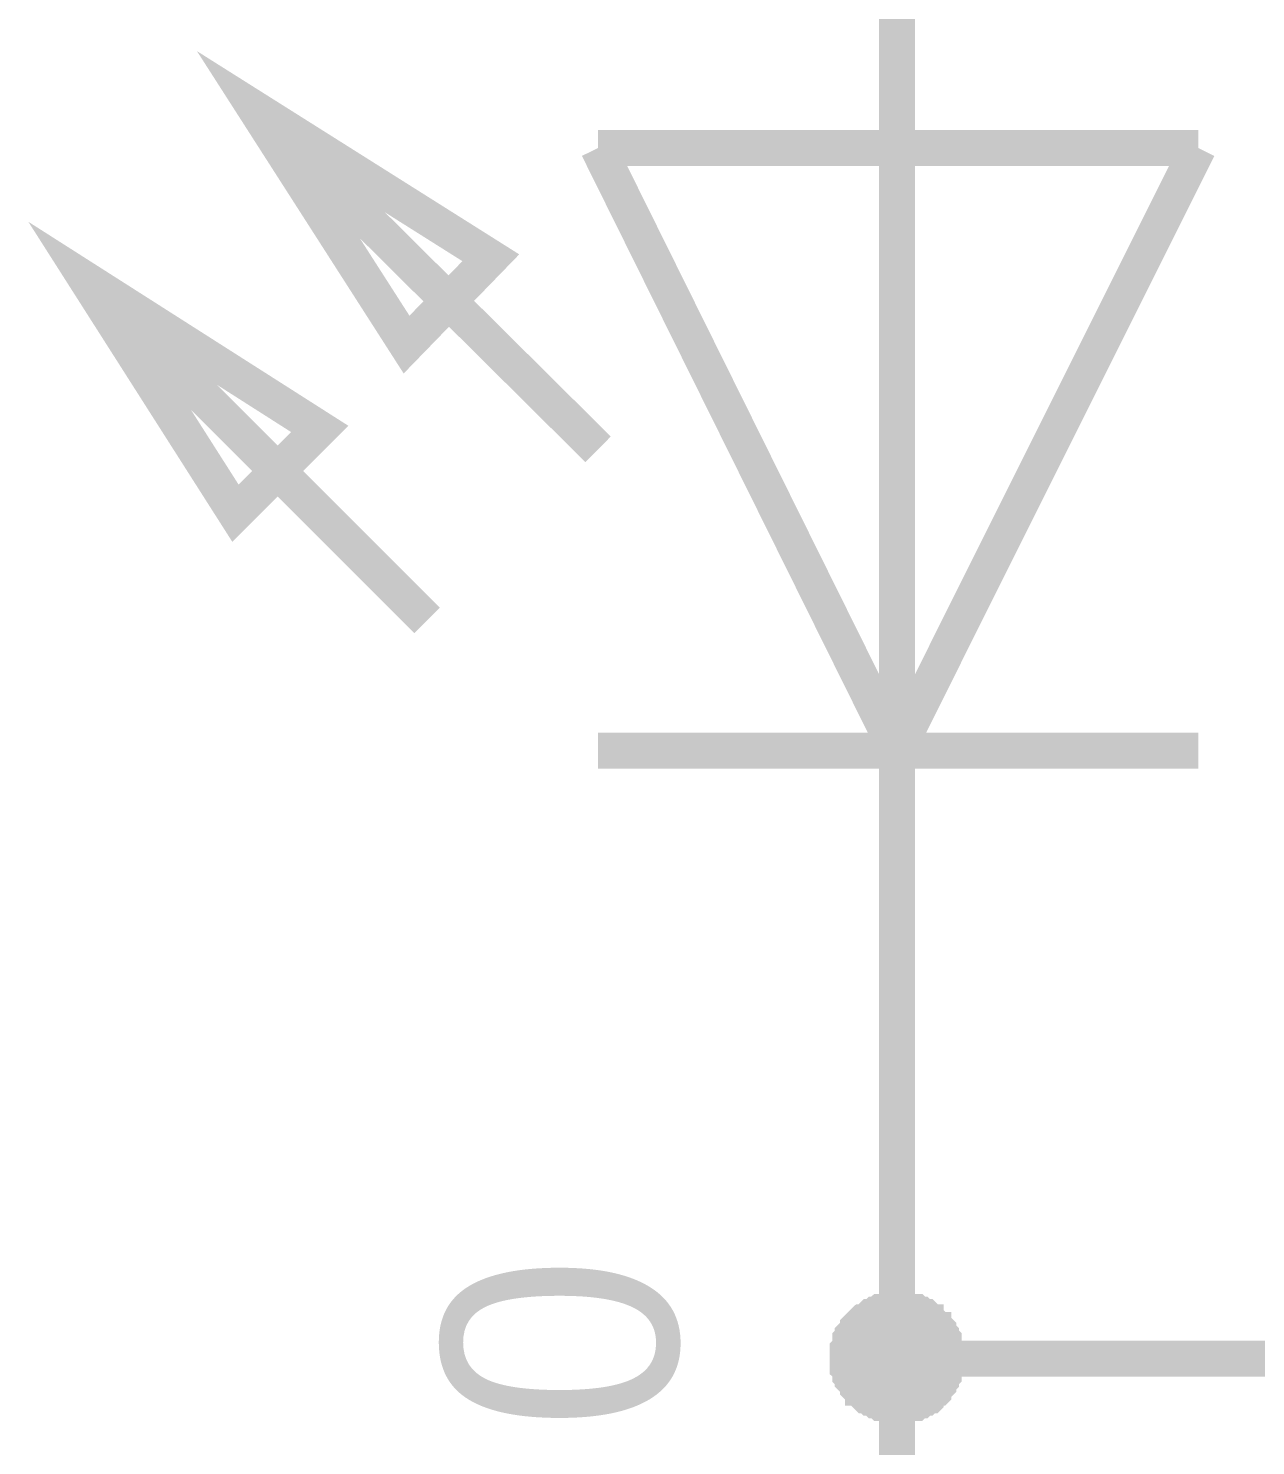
# Model space of a CAD drawing. Header units: millimetres. Extents: x 0 to 20.9, y 0 to 9.5.
# Drawn here: x 16.7159 to 17.1174, y 6.9771 to 7.4406 of the extents above; entities that cross this region are included whole.
import ezdxf

# ---------------------------------------------------------------- set-up
doc = ezdxf.new("R2010")
doc.units = ezdxf.units.MM
doc.header["$MEASUREMENT"] = 0
doc.layers.add('Sheet', color=255, linetype='Continuous')

msp = doc.modelspace()

# ---------------------------------------------------------------- linework, layer by layer
at = {"layer": 'Sheet'}
for points, const_width in [([(17, 7.40151), (17, 7.49925)], 0.0118), ([(16.90226, 7.30294), (16.79032, 7.41404)], 0.0118), ([(16.83961, 7.33719), (16.79032, 7.41404)], 0.0118), ([(16.86717, 7.36559), (16.79032, 7.41404)], 0.0118), ([(16.90226, 7.40151), (17.09857, 7.40151)], 0.0118), ([(16.90226, 7.40151), (17, 7.20436)], 0.0118), ([(17.09857, 7.40151), (17, 7.20436)], 0.0118), ([(17, 7.20436), (17, 7.40151)], 0.0118), ([(16.84629, 7.24697), (16.73518, 7.35807)], 0.0118), ([(16.8112, 7.30962), (16.73518, 7.35807)], 0.0118), ([(16.78364, 7.28205), (16.73518, 7.35807)], 0.0118), ([(16.90226, 7.20436), (17.09857, 7.20436)], 0.0118), ([(17, 7.20436), (17, 7.10579)], 0.0118), ([(17, 7.00554), (17, 7.10579)], 0.0118), ([(16.97995, 7.00554), (16.97995, 7.00638), (16.97995, 7.00805), (16.97995, 7.00888), (16.97995, 7.00972), (16.98079, 7.01055), (16.98079, 7.01139), (16.98079, 7.01306), (16.98162, 7.01389), (16.98162, 7.01473), (16.98246, 7.01556), (16.98329, 7.0164), (16.98329, 7.01724), (16.98413, 7.01807), (16.98496, 7.01891), (16.98496, 7.01891), (16.9858, 7.01974), (16.98663, 7.02058), (16.98747, 7.02141), (16.9883, 7.02141), (16.98914, 7.02225), (16.98997, 7.02308), (16.99081, 7.02308), (16.99165, 7.02392), (16.99248, 7.02392), (16.99332, 7.02475), (16.99415, 7.02475), (16.99499, 7.02475), (16.99582, 7.02559), (16.99666, 7.02559), (16.99833, 7.02559), (16.99916, 7.02559), (17, 7.02559)], 0.0039), ([(16.97995, 7.00554), (16.97995, 7.00638), (16.97995, 7.00805), (16.97995, 7.00888), (16.97995, 7.00972), (16.98079, 7.01055), (16.98079, 7.01139), (16.98079, 7.01306), (16.98162, 7.01389), (16.98162, 7.01473), (16.98246, 7.01556), (16.98329, 7.0164), (16.98329, 7.01724), (16.98413, 7.01807), (16.98496, 7.01891), (16.98496, 7.01891), (16.9858, 7.01974), (16.98663, 7.02058), (16.98747, 7.02141), (16.9883, 7.02141), (16.98914, 7.02225), (16.98997, 7.02308), (16.99081, 7.02308), (16.99165, 7.02392), (16.99248, 7.02392), (16.99332, 7.02475), (16.99415, 7.02475), (16.99499, 7.02475), (16.99582, 7.02559), (16.99666, 7.02559), (16.99833, 7.02559), (16.99916, 7.02559), (17, 7.02559)], 0.0039), ([(16.97995, 7.00554), (16.97995, 7.00638), (16.97995, 7.00805), (16.97995, 7.00888), (16.97995, 7.00972), (16.98079, 7.01055), (16.98079, 7.01139), (16.98079, 7.01306), (16.98162, 7.01389), (16.98162, 7.01473), (16.98246, 7.01556), (16.98329, 7.0164), (16.98329, 7.01724), (16.98413, 7.01807), (16.98496, 7.01891), (16.98496, 7.01891), (16.9858, 7.01974), (16.98663, 7.02058), (16.98747, 7.02141), (16.9883, 7.02141), (16.98914, 7.02225), (16.98997, 7.02308), (16.99081, 7.02308), (16.99165, 7.02392), (16.99248, 7.02392), (16.99332, 7.02475), (16.99415, 7.02475), (16.99499, 7.02475), (16.99582, 7.02559), (16.99666, 7.02559), (16.99833, 7.02559), (16.99916, 7.02559), (17, 7.02559)], 0.0039), ([(16.97995, 7.00554), (16.97995, 7.00638), (16.97995, 7.00805), (16.97995, 7.00888), (16.97995, 7.00972), (16.98079, 7.01055), (16.98079, 7.01139), (16.98079, 7.01306), (16.98162, 7.01389), (16.98162, 7.01473), (16.98246, 7.01556), (16.98329, 7.0164), (16.98329, 7.01724), (16.98413, 7.01807), (16.98496, 7.01891), (16.98496, 7.01891), (16.9858, 7.01974), (16.98663, 7.02058), (16.98747, 7.02141), (16.9883, 7.02141), (16.98914, 7.02225), (16.98997, 7.02308), (16.99081, 7.02308), (16.99165, 7.02392), (16.99248, 7.02392), (16.99332, 7.02475), (16.99415, 7.02475), (16.99499, 7.02475), (16.99582, 7.02559), (16.99666, 7.02559), (16.99833, 7.02559), (16.99916, 7.02559), (17, 7.02559)], 0.0039), ([(16.97995, 7.00554), (16.97995, 7.00638), (16.97995, 7.00805), (16.97995, 7.00888), (16.97995, 7.00972), (16.98079, 7.01055), (16.98079, 7.01139), (16.98079, 7.01306), (16.98162, 7.01389), (16.98162, 7.01473), (16.98246, 7.01556), (16.98329, 7.0164), (16.98329, 7.01724), (16.98413, 7.01807), (16.98496, 7.01891), (16.98496, 7.01891), (16.9858, 7.01974), (16.98663, 7.02058), (16.98747, 7.02141), (16.9883, 7.02141), (16.98914, 7.02225), (16.98997, 7.02308), (16.99081, 7.02308), (16.99165, 7.02392), (16.99248, 7.02392), (16.99332, 7.02475), (16.99415, 7.02475), (16.99499, 7.02475), (16.99582, 7.02559), (16.99666, 7.02559), (16.99833, 7.02559), (16.99916, 7.02559), (17, 7.02559)], 0.0039), ([(16.97995, 7.00554), (16.97995, 7.00638), (16.97995, 7.00805), (16.97995, 7.00888), (16.97995, 7.00972), (16.98079, 7.01055), (16.98079, 7.01139), (16.98079, 7.01306), (16.98162, 7.01389), (16.98162, 7.01473), (16.98246, 7.01556), (16.98329, 7.0164), (16.98329, 7.01724), (16.98413, 7.01807), (16.98496, 7.01891), (16.98496, 7.01891), (16.9858, 7.01974), (16.98663, 7.02058), (16.98747, 7.02141), (16.9883, 7.02141), (16.98914, 7.02225), (16.98997, 7.02308), (16.99081, 7.02308), (16.99165, 7.02392), (16.99248, 7.02392), (16.99332, 7.02475), (16.99415, 7.02475), (16.99499, 7.02475), (16.99582, 7.02559), (16.99666, 7.02559), (16.99833, 7.02559), (16.99916, 7.02559), (17, 7.02559)], 0.0039), ([(16.97995, 7.00554), (16.97995, 7.00638), (16.97995, 7.00805), (16.97995, 7.00888), (16.97995, 7.00972), (16.98079, 7.01055), (16.98079, 7.01139), (16.98079, 7.01306), (16.98162, 7.01389), (16.98162, 7.01473), (16.98246, 7.01556), (16.98329, 7.0164), (16.98329, 7.01724), (16.98413, 7.01807), (16.98496, 7.01891), (16.98496, 7.01891), (16.9858, 7.01974), (16.98663, 7.02058), (16.98747, 7.02141), (16.9883, 7.02141), (16.98914, 7.02225), (16.98997, 7.02308), (16.99081, 7.02308), (16.99165, 7.02392), (16.99248, 7.02392), (16.99332, 7.02475), (16.99415, 7.02475), (16.99499, 7.02475), (16.99582, 7.02559), (16.99666, 7.02559), (16.99833, 7.02559), (16.99916, 7.02559), (17, 7.02559)], 0.0039), ([(16.97995, 7.00554), (16.97995, 7.00638), (16.97995, 7.00805), (16.97995, 7.00888), (16.97995, 7.00972), (16.98079, 7.01055), (16.98079, 7.01139), (16.98079, 7.01306), (16.98162, 7.01389), (16.98162, 7.01473), (16.98246, 7.01556), (16.98329, 7.0164), (16.98329, 7.01724), (16.98413, 7.01807), (16.98496, 7.01891), (16.98496, 7.01891), (16.9858, 7.01974), (16.98663, 7.02058), (16.98747, 7.02141), (16.9883, 7.02141), (16.98914, 7.02225), (16.98997, 7.02308), (16.99081, 7.02308), (16.99165, 7.02392), (16.99248, 7.02392), (16.99332, 7.02475), (16.99415, 7.02475), (16.99499, 7.02475), (16.99582, 7.02559), (16.99666, 7.02559), (16.99833, 7.02559), (16.99916, 7.02559), (17, 7.02559)], 0.0039), ([(17, 7.02559), (17, 7.02559)], 0.0039), ([(17, 7.02559), (17.00083, 7.02559), (17.00251, 7.02559), (17.00334, 7.02559), (17.00418, 7.02559), (17.00501, 7.02475), (17.00585, 7.02475), (17.00752, 7.02475), (17.00835, 7.02392), (17.00919, 7.02392), (17.01002, 7.02308), (17.01086, 7.02308), (17.01169, 7.02225), (17.01253, 7.02141), (17.01337, 7.02141), (17.01337, 7.02058), (17.0142, 7.01974), (17.01504, 7.01891), (17.01587, 7.01891), (17.01587, 7.01807), (17.01671, 7.01724), (17.01754, 7.0164), (17.01754, 7.01556), (17.01838, 7.01473), (17.01838, 7.01389), (17.01921, 7.01306), (17.01921, 7.01139), (17.01921, 7.01055), (17.02005, 7.00972), (17.02005, 7.00888), (17.02005, 7.00805), (17.02005, 7.00638), (17.02005, 7.00554)], 0.0039), ([(17, 7.02559), (17, 7.02559)], 0.0039), ([(17, 7.02559), (17.00083, 7.02559), (17.00251, 7.02559), (17.00334, 7.02559), (17.00418, 7.02559), (17.00501, 7.02475), (17.00585, 7.02475), (17.00752, 7.02475), (17.00835, 7.02392), (17.00919, 7.02392), (17.01002, 7.02308), (17.01086, 7.02308), (17.01169, 7.02225), (17.01253, 7.02141), (17.01337, 7.02141), (17.01337, 7.02058), (17.0142, 7.01974), (17.01504, 7.01891), (17.01587, 7.01891), (17.01587, 7.01807), (17.01671, 7.01724), (17.01754, 7.0164), (17.01754, 7.01556), (17.01838, 7.01473), (17.01838, 7.01389), (17.01921, 7.01306), (17.01921, 7.01139), (17.01921, 7.01055), (17.02005, 7.00972), (17.02005, 7.00888), (17.02005, 7.00805), (17.02005, 7.00638), (17.02005, 7.00554)], 0.0039), ([(17, 7.02559), (17, 7.02559)], 0.0039), ([(17, 7.02559), (17.00083, 7.02559), (17.00251, 7.02559), (17.00334, 7.02559), (17.00418, 7.02559), (17.00501, 7.02475), (17.00585, 7.02475), (17.00752, 7.02475), (17.00835, 7.02392), (17.00919, 7.02392), (17.01002, 7.02308), (17.01086, 7.02308), (17.01169, 7.02225), (17.01253, 7.02141), (17.01337, 7.02141), (17.01337, 7.02058), (17.0142, 7.01974), (17.01504, 7.01891), (17.01587, 7.01891), (17.01587, 7.01807), (17.01671, 7.01724), (17.01754, 7.0164), (17.01754, 7.01556), (17.01838, 7.01473), (17.01838, 7.01389), (17.01921, 7.01306), (17.01921, 7.01139), (17.01921, 7.01055), (17.02005, 7.00972), (17.02005, 7.00888), (17.02005, 7.00805), (17.02005, 7.00638), (17.02005, 7.00554)], 0.0039), ([(17, 7.02559), (17, 7.02559)], 0.0039), ([(17, 7.02559), (17.00083, 7.02559), (17.00251, 7.02559), (17.00334, 7.02559), (17.00418, 7.02559), (17.00501, 7.02475), (17.00585, 7.02475), (17.00752, 7.02475), (17.00835, 7.02392), (17.00919, 7.02392), (17.01002, 7.02308), (17.01086, 7.02308), (17.01169, 7.02225), (17.01253, 7.02141), (17.01337, 7.02141), (17.01337, 7.02058), (17.0142, 7.01974), (17.01504, 7.01891), (17.01587, 7.01891), (17.01587, 7.01807), (17.01671, 7.01724), (17.01754, 7.0164), (17.01754, 7.01556), (17.01838, 7.01473), (17.01838, 7.01389), (17.01921, 7.01306), (17.01921, 7.01139), (17.01921, 7.01055), (17.02005, 7.00972), (17.02005, 7.00888), (17.02005, 7.00805), (17.02005, 7.00638), (17.02005, 7.00554)], 0.0039), ([(17, 7.02559), (17, 7.02559)], 0.0039), ([(17, 7.02559), (17.00083, 7.02559), (17.00251, 7.02559), (17.00334, 7.02559), (17.00418, 7.02559), (17.00501, 7.02475), (17.00585, 7.02475), (17.00752, 7.02475), (17.00835, 7.02392), (17.00919, 7.02392), (17.01002, 7.02308), (17.01086, 7.02308), (17.01169, 7.02225), (17.01253, 7.02141), (17.01337, 7.02141), (17.01337, 7.02058), (17.0142, 7.01974), (17.01504, 7.01891), (17.01587, 7.01891), (17.01587, 7.01807), (17.01671, 7.01724), (17.01754, 7.0164), (17.01754, 7.01556), (17.01838, 7.01473), (17.01838, 7.01389), (17.01921, 7.01306), (17.01921, 7.01139), (17.01921, 7.01055), (17.02005, 7.00972), (17.02005, 7.00888), (17.02005, 7.00805), (17.02005, 7.00638), (17.02005, 7.00554)], 0.0039), ([(17, 7.02559), (17, 7.02559)], 0.0039), ([(17, 7.02559), (17.00083, 7.02559), (17.00251, 7.02559), (17.00334, 7.02559), (17.00418, 7.02559), (17.00501, 7.02475), (17.00585, 7.02475), (17.00752, 7.02475), (17.00835, 7.02392), (17.00919, 7.02392), (17.01002, 7.02308), (17.01086, 7.02308), (17.01169, 7.02225), (17.01253, 7.02141), (17.01337, 7.02141), (17.01337, 7.02058), (17.0142, 7.01974), (17.01504, 7.01891), (17.01587, 7.01891), (17.01587, 7.01807), (17.01671, 7.01724), (17.01754, 7.0164), (17.01754, 7.01556), (17.01838, 7.01473), (17.01838, 7.01389), (17.01921, 7.01306), (17.01921, 7.01139), (17.01921, 7.01055), (17.02005, 7.00972), (17.02005, 7.00888), (17.02005, 7.00805), (17.02005, 7.00638), (17.02005, 7.00554)], 0.0039), ([(17, 7.02559), (17, 7.02559)], 0.0039), ([(17, 7.02559), (17.00083, 7.02559), (17.00251, 7.02559), (17.00334, 7.02559), (17.00418, 7.02559), (17.00501, 7.02475), (17.00585, 7.02475), (17.00752, 7.02475), (17.00835, 7.02392), (17.00919, 7.02392), (17.01002, 7.02308), (17.01086, 7.02308), (17.01169, 7.02225), (17.01253, 7.02141), (17.01337, 7.02141), (17.01337, 7.02058), (17.0142, 7.01974), (17.01504, 7.01891), (17.01587, 7.01891), (17.01587, 7.01807), (17.01671, 7.01724), (17.01754, 7.0164), (17.01754, 7.01556), (17.01838, 7.01473), (17.01838, 7.01389), (17.01921, 7.01306), (17.01921, 7.01139), (17.01921, 7.01055), (17.02005, 7.00972), (17.02005, 7.00888), (17.02005, 7.00805), (17.02005, 7.00638), (17.02005, 7.00554)], 0.0039), ([(17, 7.02559), (17, 7.02559)], 0.0039), ([(17, 7.02559), (17.00083, 7.02559), (17.00251, 7.02559), (17.00334, 7.02559), (17.00418, 7.02559), (17.00501, 7.02475), (17.00585, 7.02475), (17.00752, 7.02475), (17.00835, 7.02392), (17.00919, 7.02392), (17.01002, 7.02308), (17.01086, 7.02308), (17.01169, 7.02225), (17.01253, 7.02141), (17.01337, 7.02141), (17.01337, 7.02058), (17.0142, 7.01974), (17.01504, 7.01891), (17.01587, 7.01891), (17.01587, 7.01807), (17.01671, 7.01724), (17.01754, 7.0164), (17.01754, 7.01556), (17.01838, 7.01473), (17.01838, 7.01389), (17.01921, 7.01306), (17.01921, 7.01139), (17.01921, 7.01055), (17.02005, 7.00972), (17.02005, 7.00888), (17.02005, 7.00805), (17.02005, 7.00638), (17.02005, 7.00554)], 0.0039), ([(17.40015, 6.89945), (17.40015, 7.00554), (17, 7.00554), (17, 6.89945)], 0.0118), ([(17, 6.98633), (16.99916, 6.98633), (16.99833, 6.98633), (16.99666, 6.98633), (16.99582, 6.98633), (16.99499, 6.98716), (16.99415, 6.98716), (16.99332, 6.98716), (16.99248, 6.988), (16.99165, 6.988), (16.99081, 6.98883), (16.98997, 6.98883), (16.98914, 6.98967), (16.9883, 6.98967), (16.98747, 6.9905), (16.98663, 6.99134), (16.9858, 6.99217), (16.98496, 6.99217), (16.98496, 6.99301), (16.98413, 6.99384), (16.98329, 6.99468), (16.98329, 6.99552), (16.98246, 6.99635), (16.98162, 6.99719), (16.98162, 6.99802), (16.98079, 6.99886), (16.98079, 6.99969), (16.98079, 7.00053), (16.97995, 7.00136), (16.97995, 7.0022), (16.97995, 7.00387), (16.97995, 7.0047), (16.97995, 7.00554)], 0.0039), ([(16.97995, 7.00554), (16.97995, 7.00554)], 0.0039), ([(17, 6.98633), (16.99916, 6.98633), (16.99833, 6.98633), (16.99666, 6.98633), (16.99582, 6.98633), (16.99499, 6.98716), (16.99415, 6.98716), (16.99332, 6.98716), (16.99248, 6.988), (16.99165, 6.988), (16.99081, 6.98883), (16.98997, 6.98883), (16.98914, 6.98967), (16.9883, 6.98967), (16.98747, 6.9905), (16.98663, 6.99134), (16.9858, 6.99217), (16.98496, 6.99217), (16.98496, 6.99301), (16.98413, 6.99384), (16.98329, 6.99468), (16.98329, 6.99552), (16.98246, 6.99635), (16.98162, 6.99719), (16.98162, 6.99802), (16.98079, 6.99886), (16.98079, 6.99969), (16.98079, 7.00053), (16.97995, 7.00136), (16.97995, 7.0022), (16.97995, 7.00387), (16.97995, 7.0047), (16.97995, 7.00554)], 0.0039), ([(16.97995, 7.00554), (16.97995, 7.00554)], 0.0039), ([(17, 6.98633), (16.99916, 6.98633), (16.99833, 6.98633), (16.99666, 6.98633), (16.99582, 6.98633), (16.99499, 6.98716), (16.99415, 6.98716), (16.99332, 6.98716), (16.99248, 6.988), (16.99165, 6.988), (16.99081, 6.98883), (16.98997, 6.98883), (16.98914, 6.98967), (16.9883, 6.98967), (16.98747, 6.9905), (16.98663, 6.99134), (16.9858, 6.99217), (16.98496, 6.99217), (16.98496, 6.99301), (16.98413, 6.99384), (16.98329, 6.99468), (16.98329, 6.99552), (16.98246, 6.99635), (16.98162, 6.99719), (16.98162, 6.99802), (16.98079, 6.99886), (16.98079, 6.99969), (16.98079, 7.00053), (16.97995, 7.00136), (16.97995, 7.0022), (16.97995, 7.00387), (16.97995, 7.0047), (16.97995, 7.00554)], 0.0039), ([(16.97995, 7.00554), (16.97995, 7.00554)], 0.0039), ([(17, 6.98633), (16.99916, 6.98633), (16.99833, 6.98633), (16.99666, 6.98633), (16.99582, 6.98633), (16.99499, 6.98716), (16.99415, 6.98716), (16.99332, 6.98716), (16.99248, 6.988), (16.99165, 6.988), (16.99081, 6.98883), (16.98997, 6.98883), (16.98914, 6.98967), (16.9883, 6.98967), (16.98747, 6.9905), (16.98663, 6.99134), (16.9858, 6.99217), (16.98496, 6.99217), (16.98496, 6.99301), (16.98413, 6.99384), (16.98329, 6.99468), (16.98329, 6.99552), (16.98246, 6.99635), (16.98162, 6.99719), (16.98162, 6.99802), (16.98079, 6.99886), (16.98079, 6.99969), (16.98079, 7.00053), (16.97995, 7.00136), (16.97995, 7.0022), (16.97995, 7.00387), (16.97995, 7.0047), (16.97995, 7.00554)], 0.0039), ([(16.97995, 7.00554), (16.97995, 7.00554)], 0.0039), ([(17, 6.98633), (16.99916, 6.98633), (16.99833, 6.98633), (16.99666, 6.98633), (16.99582, 6.98633), (16.99499, 6.98716), (16.99415, 6.98716), (16.99332, 6.98716), (16.99248, 6.988), (16.99165, 6.988), (16.99081, 6.98883), (16.98997, 6.98883), (16.98914, 6.98967), (16.9883, 6.98967), (16.98747, 6.9905), (16.98663, 6.99134), (16.9858, 6.99217), (16.98496, 6.99217), (16.98496, 6.99301), (16.98413, 6.99384), (16.98329, 6.99468), (16.98329, 6.99552), (16.98246, 6.99635), (16.98162, 6.99719), (16.98162, 6.99802), (16.98079, 6.99886), (16.98079, 6.99969), (16.98079, 7.00053), (16.97995, 7.00136), (16.97995, 7.0022), (16.97995, 7.00387), (16.97995, 7.0047), (16.97995, 7.00554)], 0.0039), ([(16.97995, 7.00554), (16.97995, 7.00554)], 0.0039), ([(17, 6.98633), (16.99916, 6.98633), (16.99833, 6.98633), (16.99666, 6.98633), (16.99582, 6.98633), (16.99499, 6.98716), (16.99415, 6.98716), (16.99332, 6.98716), (16.99248, 6.988), (16.99165, 6.988), (16.99081, 6.98883), (16.98997, 6.98883), (16.98914, 6.98967), (16.9883, 6.98967), (16.98747, 6.9905), (16.98663, 6.99134), (16.9858, 6.99217), (16.98496, 6.99217), (16.98496, 6.99301), (16.98413, 6.99384), (16.98329, 6.99468), (16.98329, 6.99552), (16.98246, 6.99635), (16.98162, 6.99719), (16.98162, 6.99802), (16.98079, 6.99886), (16.98079, 6.99969), (16.98079, 7.00053), (16.97995, 7.00136), (16.97995, 7.0022), (16.97995, 7.00387), (16.97995, 7.0047), (16.97995, 7.00554)], 0.0039), ([(16.97995, 7.00554), (16.97995, 7.00554)], 0.0039), ([(17, 6.98633), (16.99916, 6.98633), (16.99833, 6.98633), (16.99666, 6.98633), (16.99582, 6.98633), (16.99499, 6.98716), (16.99415, 6.98716), (16.99332, 6.98716), (16.99248, 6.988), (16.99165, 6.988), (16.99081, 6.98883), (16.98997, 6.98883), (16.98914, 6.98967), (16.9883, 6.98967), (16.98747, 6.9905), (16.98663, 6.99134), (16.9858, 6.99217), (16.98496, 6.99217), (16.98496, 6.99301), (16.98413, 6.99384), (16.98329, 6.99468), (16.98329, 6.99552), (16.98246, 6.99635), (16.98162, 6.99719), (16.98162, 6.99802), (16.98079, 6.99886), (16.98079, 6.99969), (16.98079, 7.00053), (16.97995, 7.00136), (16.97995, 7.0022), (16.97995, 7.00387), (16.97995, 7.0047), (16.97995, 7.00554)], 0.0039), ([(16.97995, 7.00554), (16.97995, 7.00554)], 0.0039), ([(17, 6.98633), (16.99916, 6.98633), (16.99833, 6.98633), (16.99666, 6.98633), (16.99582, 6.98633), (16.99499, 6.98716), (16.99415, 6.98716), (16.99332, 6.98716), (16.99248, 6.988), (16.99165, 6.988), (16.99081, 6.98883), (16.98997, 6.98883), (16.98914, 6.98967), (16.9883, 6.98967), (16.98747, 6.9905), (16.98663, 6.99134), (16.9858, 6.99217), (16.98496, 6.99217), (16.98496, 6.99301), (16.98413, 6.99384), (16.98329, 6.99468), (16.98329, 6.99552), (16.98246, 6.99635), (16.98162, 6.99719), (16.98162, 6.99802), (16.98079, 6.99886), (16.98079, 6.99969), (16.98079, 7.00053), (16.97995, 7.00136), (16.97995, 7.0022), (16.97995, 7.00387), (16.97995, 7.0047), (16.97995, 7.00554)], 0.0039), ([(16.97995, 7.00554), (16.97995, 7.00554)], 0.0039), ([(17.02005, 7.00554), (17.02005, 7.0047), (17.02005, 7.00387), (17.02005, 7.0022), (17.02005, 7.00136), (17.01921, 7.00053), (17.01921, 6.99969), (17.01921, 6.99886), (17.01838, 6.99802), (17.01838, 6.99719), (17.01754, 6.99635), (17.01754, 6.99552), (17.01671, 6.99468), (17.01587, 6.99384), (17.01587, 6.99301), (17.01504, 6.99217), (17.0142, 6.99217), (17.01337, 6.99134), (17.01337, 6.9905), (17.01253, 6.98967), (17.01169, 6.98967), (17.01086, 6.98883), (17.01002, 6.98883), (17.00919, 6.988), (17.00835, 6.988), (17.00752, 6.98716), (17.00585, 6.98716), (17.00501, 6.98716), (17.00418, 6.98633), (17.00334, 6.98633), (17.00251, 6.98633), (17.00083, 6.98633), (17, 6.98633)], 0.0039), ([(17.02005, 7.00554), (17.02005, 7.0047), (17.02005, 7.00387), (17.02005, 7.0022), (17.02005, 7.00136), (17.01921, 7.00053), (17.01921, 6.99969), (17.01921, 6.99886), (17.01838, 6.99802), (17.01838, 6.99719), (17.01754, 6.99635), (17.01754, 6.99552), (17.01671, 6.99468), (17.01587, 6.99384), (17.01587, 6.99301), (17.01504, 6.99217), (17.0142, 6.99217), (17.01337, 6.99134), (17.01337, 6.9905), (17.01253, 6.98967), (17.01169, 6.98967), (17.01086, 6.98883), (17.01002, 6.98883), (17.00919, 6.988), (17.00835, 6.988), (17.00752, 6.98716), (17.00585, 6.98716), (17.00501, 6.98716), (17.00418, 6.98633), (17.00334, 6.98633), (17.00251, 6.98633), (17.00083, 6.98633), (17, 6.98633)], 0.0039), ([(17.02005, 7.00554), (17.02005, 7.0047), (17.02005, 7.00387), (17.02005, 7.0022), (17.02005, 7.00136), (17.01921, 7.00053), (17.01921, 6.99969), (17.01921, 6.99886), (17.01838, 6.99802), (17.01838, 6.99719), (17.01754, 6.99635), (17.01754, 6.99552), (17.01671, 6.99468), (17.01587, 6.99384), (17.01587, 6.99301), (17.01504, 6.99217), (17.0142, 6.99217), (17.01337, 6.99134), (17.01337, 6.9905), (17.01253, 6.98967), (17.01169, 6.98967), (17.01086, 6.98883), (17.01002, 6.98883), (17.00919, 6.988), (17.00835, 6.988), (17.00752, 6.98716), (17.00585, 6.98716), (17.00501, 6.98716), (17.00418, 6.98633), (17.00334, 6.98633), (17.00251, 6.98633), (17.00083, 6.98633), (17, 6.98633)], 0.0039), ([(17.02005, 7.00554), (17.02005, 7.0047), (17.02005, 7.00387), (17.02005, 7.0022), (17.02005, 7.00136), (17.01921, 7.00053), (17.01921, 6.99969), (17.01921, 6.99886), (17.01838, 6.99802), (17.01838, 6.99719), (17.01754, 6.99635), (17.01754, 6.99552), (17.01671, 6.99468), (17.01587, 6.99384), (17.01587, 6.99301), (17.01504, 6.99217), (17.0142, 6.99217), (17.01337, 6.99134), (17.01337, 6.9905), (17.01253, 6.98967), (17.01169, 6.98967), (17.01086, 6.98883), (17.01002, 6.98883), (17.00919, 6.988), (17.00835, 6.988), (17.00752, 6.98716), (17.00585, 6.98716), (17.00501, 6.98716), (17.00418, 6.98633), (17.00334, 6.98633), (17.00251, 6.98633), (17.00083, 6.98633), (17, 6.98633)], 0.0039), ([(17.02005, 7.00554), (17.02005, 7.0047), (17.02005, 7.00387), (17.02005, 7.0022), (17.02005, 7.00136), (17.01921, 7.00053), (17.01921, 6.99969), (17.01921, 6.99886), (17.01838, 6.99802), (17.01838, 6.99719), (17.01754, 6.99635), (17.01754, 6.99552), (17.01671, 6.99468), (17.01587, 6.99384), (17.01587, 6.99301), (17.01504, 6.99217), (17.0142, 6.99217), (17.01337, 6.99134), (17.01337, 6.9905), (17.01253, 6.98967), (17.01169, 6.98967), (17.01086, 6.98883), (17.01002, 6.98883), (17.00919, 6.988), (17.00835, 6.988), (17.00752, 6.98716), (17.00585, 6.98716), (17.00501, 6.98716), (17.00418, 6.98633), (17.00334, 6.98633), (17.00251, 6.98633), (17.00083, 6.98633), (17, 6.98633)], 0.0039), ([(17.02005, 7.00554), (17.02005, 7.0047), (17.02005, 7.00387), (17.02005, 7.0022), (17.02005, 7.00136), (17.01921, 7.00053), (17.01921, 6.99969), (17.01921, 6.99886), (17.01838, 6.99802), (17.01838, 6.99719), (17.01754, 6.99635), (17.01754, 6.99552), (17.01671, 6.99468), (17.01587, 6.99384), (17.01587, 6.99301), (17.01504, 6.99217), (17.0142, 6.99217), (17.01337, 6.99134), (17.01337, 6.9905), (17.01253, 6.98967), (17.01169, 6.98967), (17.01086, 6.98883), (17.01002, 6.98883), (17.00919, 6.988), (17.00835, 6.988), (17.00752, 6.98716), (17.00585, 6.98716), (17.00501, 6.98716), (17.00418, 6.98633), (17.00334, 6.98633), (17.00251, 6.98633), (17.00083, 6.98633), (17, 6.98633)], 0.0039), ([(17.02005, 7.00554), (17.02005, 7.0047), (17.02005, 7.00387), (17.02005, 7.0022), (17.02005, 7.00136), (17.01921, 7.00053), (17.01921, 6.99969), (17.01921, 6.99886), (17.01838, 6.99802), (17.01838, 6.99719), (17.01754, 6.99635), (17.01754, 6.99552), (17.01671, 6.99468), (17.01587, 6.99384), (17.01587, 6.99301), (17.01504, 6.99217), (17.0142, 6.99217), (17.01337, 6.99134), (17.01337, 6.9905), (17.01253, 6.98967), (17.01169, 6.98967), (17.01086, 6.98883), (17.01002, 6.98883), (17.00919, 6.988), (17.00835, 6.988), (17.00752, 6.98716), (17.00585, 6.98716), (17.00501, 6.98716), (17.00418, 6.98633), (17.00334, 6.98633), (17.00251, 6.98633), (17.00083, 6.98633), (17, 6.98633)], 0.0039), ([(17.02005, 7.00554), (17.02005, 7.0047), (17.02005, 7.00387), (17.02005, 7.0022), (17.02005, 7.00136), (17.01921, 7.00053), (17.01921, 6.99969), (17.01921, 6.99886), (17.01838, 6.99802), (17.01838, 6.99719), (17.01754, 6.99635), (17.01754, 6.99552), (17.01671, 6.99468), (17.01587, 6.99384), (17.01587, 6.99301), (17.01504, 6.99217), (17.0142, 6.99217), (17.01337, 6.99134), (17.01337, 6.9905), (17.01253, 6.98967), (17.01169, 6.98967), (17.01086, 6.98883), (17.01002, 6.98883), (17.00919, 6.988), (17.00835, 6.988), (17.00752, 6.98716), (17.00585, 6.98716), (17.00501, 6.98716), (17.00418, 6.98633), (17.00334, 6.98633), (17.00251, 6.98633), (17.00083, 6.98633), (17, 6.98633)], 0.0039), ([(17.02005, 7.00554), (17.02005, 7.00554), (17.02005, 7.00554), (17.02005, 7.00554), (17.02005, 7.00554), (17.02005, 7.00554), (17.02005, 7.00554), (17.02005, 7.00554), (17.02005, 7.00554), (17.02005, 7.00554), (17.02005, 7.00554), (17.02005, 7.00554), (17.02005, 7.00554), (17.02005, 7.00554), (17.02005, 7.00554), (17.02005, 7.00554), (17.02005, 7.00554), (17.02005, 7.00554), (17.02005, 7.00554), (17.02005, 7.00554), (17.02005, 7.00554), (17.02005, 7.00554), (17.02005, 7.00554), (17.02005, 7.00554), (17.02005, 7.00554), (17.02005, 7.00554), (17.02005, 7.00554), (17.02005, 7.00554), (17.02005, 7.00554), (17.02005, 7.00554), (17.02005, 7.00554), (17.02005, 7.00554), (17.02005, 7.00554)], 0.0039), ([(17.02005, 7.00554), (17.02005, 7.00554)], 0.0039), ([(17.02005, 7.00554), (17.02005, 7.00554), (17.02005, 7.00554), (17.02005, 7.00554), (17.02005, 7.00554), (17.02005, 7.00554), (17.02005, 7.00554), (17.02005, 7.00554), (17.02005, 7.00554), (17.02005, 7.00554), (17.02005, 7.00554), (17.02005, 7.00554), (17.02005, 7.00554), (17.02005, 7.00554), (17.02005, 7.00554), (17.02005, 7.00554), (17.02005, 7.00554), (17.02005, 7.00554), (17.02005, 7.00554), (17.02005, 7.00554), (17.02005, 7.00554), (17.02005, 7.00554), (17.02005, 7.00554), (17.02005, 7.00554), (17.02005, 7.00554), (17.02005, 7.00554), (17.02005, 7.00554), (17.02005, 7.00554), (17.02005, 7.00554), (17.02005, 7.00554), (17.02005, 7.00554), (17.02005, 7.00554), (17.02005, 7.00554)], 0.0039), ([(17.02005, 7.00554), (17.02005, 7.00554)], 0.0039), ([(17.02005, 7.00554), (17.02005, 7.00554), (17.02005, 7.00554), (17.02005, 7.00554), (17.02005, 7.00554), (17.02005, 7.00554), (17.02005, 7.00554), (17.02005, 7.00554), (17.02005, 7.00554), (17.02005, 7.00554), (17.02005, 7.00554), (17.02005, 7.00554), (17.02005, 7.00554), (17.02005, 7.00554), (17.02005, 7.00554), (17.02005, 7.00554), (17.02005, 7.00554), (17.02005, 7.00554), (17.02005, 7.00554), (17.02005, 7.00554), (17.02005, 7.00554), (17.02005, 7.00554), (17.02005, 7.00554), (17.02005, 7.00554), (17.02005, 7.00554), (17.02005, 7.00554), (17.02005, 7.00554), (17.02005, 7.00554), (17.02005, 7.00554), (17.02005, 7.00554), (17.02005, 7.00554), (17.02005, 7.00554), (17.02005, 7.00554)], 0.0039), ([(17.02005, 7.00554), (17.02005, 7.00554)], 0.0039), ([(17.02005, 7.00554), (17.02005, 7.00554), (17.02005, 7.00554), (17.02005, 7.00554), (17.02005, 7.00554), (17.02005, 7.00554), (17.02005, 7.00554), (17.02005, 7.00554), (17.02005, 7.00554), (17.02005, 7.00554), (17.02005, 7.00554), (17.02005, 7.00554), (17.02005, 7.00554), (17.02005, 7.00554), (17.02005, 7.00554), (17.02005, 7.00554), (17.02005, 7.00554), (17.02005, 7.00554), (17.02005, 7.00554), (17.02005, 7.00554), (17.02005, 7.00554), (17.02005, 7.00554), (17.02005, 7.00554), (17.02005, 7.00554), (17.02005, 7.00554), (17.02005, 7.00554), (17.02005, 7.00554), (17.02005, 7.00554), (17.02005, 7.00554), (17.02005, 7.00554), (17.02005, 7.00554), (17.02005, 7.00554), (17.02005, 7.00554)], 0.0039), ([(17.02005, 7.00554), (17.02005, 7.00554)], 0.0039), ([(17.02005, 7.00554), (17.02005, 7.00554), (17.02005, 7.00554), (17.02005, 7.00554), (17.02005, 7.00554), (17.02005, 7.00554), (17.02005, 7.00554), (17.02005, 7.00554), (17.02005, 7.00554), (17.02005, 7.00554), (17.02005, 7.00554), (17.02005, 7.00554), (17.02005, 7.00554), (17.02005, 7.00554), (17.02005, 7.00554), (17.02005, 7.00554), (17.02005, 7.00554), (17.02005, 7.00554), (17.02005, 7.00554), (17.02005, 7.00554), (17.02005, 7.00554), (17.02005, 7.00554), (17.02005, 7.00554), (17.02005, 7.00554), (17.02005, 7.00554), (17.02005, 7.00554), (17.02005, 7.00554), (17.02005, 7.00554), (17.02005, 7.00554), (17.02005, 7.00554), (17.02005, 7.00554), (17.02005, 7.00554), (17.02005, 7.00554)], 0.0039), ([(17.02005, 7.00554), (17.02005, 7.00554)], 0.0039), ([(17.02005, 7.00554), (17.02005, 7.00554), (17.02005, 7.00554), (17.02005, 7.00554), (17.02005, 7.00554), (17.02005, 7.00554), (17.02005, 7.00554), (17.02005, 7.00554), (17.02005, 7.00554), (17.02005, 7.00554), (17.02005, 7.00554), (17.02005, 7.00554), (17.02005, 7.00554), (17.02005, 7.00554), (17.02005, 7.00554), (17.02005, 7.00554), (17.02005, 7.00554), (17.02005, 7.00554), (17.02005, 7.00554), (17.02005, 7.00554), (17.02005, 7.00554), (17.02005, 7.00554), (17.02005, 7.00554), (17.02005, 7.00554), (17.02005, 7.00554), (17.02005, 7.00554), (17.02005, 7.00554), (17.02005, 7.00554), (17.02005, 7.00554), (17.02005, 7.00554), (17.02005, 7.00554), (17.02005, 7.00554), (17.02005, 7.00554)], 0.0039), ([(17.02005, 7.00554), (17.02005, 7.00554)], 0.0039), ([(17.02005, 7.00554), (17.02005, 7.00554), (17.02005, 7.00554), (17.02005, 7.00554), (17.02005, 7.00554), (17.02005, 7.00554), (17.02005, 7.00554), (17.02005, 7.00554), (17.02005, 7.00554), (17.02005, 7.00554), (17.02005, 7.00554), (17.02005, 7.00554), (17.02005, 7.00554), (17.02005, 7.00554), (17.02005, 7.00554), (17.02005, 7.00554), (17.02005, 7.00554), (17.02005, 7.00554), (17.02005, 7.00554), (17.02005, 7.00554), (17.02005, 7.00554), (17.02005, 7.00554), (17.02005, 7.00554), (17.02005, 7.00554), (17.02005, 7.00554), (17.02005, 7.00554), (17.02005, 7.00554), (17.02005, 7.00554), (17.02005, 7.00554), (17.02005, 7.00554), (17.02005, 7.00554), (17.02005, 7.00554), (17.02005, 7.00554)], 0.0039), ([(17.02005, 7.00554), (17.02005, 7.00554)], 0.0039), ([(17.02005, 7.00554), (17.02005, 7.00554), (17.02005, 7.00554), (17.02005, 7.00554), (17.02005, 7.00554), (17.02005, 7.00554), (17.02005, 7.00554), (17.02005, 7.00554), (17.02005, 7.00554), (17.02005, 7.00554), (17.02005, 7.00554), (17.02005, 7.00554), (17.02005, 7.00554), (17.02005, 7.00554), (17.02005, 7.00554), (17.02005, 7.00554), (17.02005, 7.00554), (17.02005, 7.00554), (17.02005, 7.00554), (17.02005, 7.00554), (17.02005, 7.00554), (17.02005, 7.00554), (17.02005, 7.00554), (17.02005, 7.00554), (17.02005, 7.00554), (17.02005, 7.00554), (17.02005, 7.00554), (17.02005, 7.00554), (17.02005, 7.00554), (17.02005, 7.00554), (17.02005, 7.00554), (17.02005, 7.00554), (17.02005, 7.00554)], 0.0039), ([(17.02005, 7.00554), (17.02005, 7.00554)], 0.0039)]:
    msp.add_lwpolyline(points, dxfattribs=dict(at, const_width=const_width))
for points, const_width in [([(16.79032, 7.41404), (16.83961, 7.33719), (16.86717, 7.36559), (16.79032, 7.41404)], 0.0118), ([(16.79032, 7.41404), (16.83961, 7.33719), (16.86717, 7.36559), (16.79032, 7.41404)], 0.0039), ([(16.73518, 7.35807), (16.78364, 7.28205), (16.8112, 7.30962), (16.73518, 7.35807)], 0.0118), ([(16.73518, 7.35807), (16.78364, 7.28205), (16.8112, 7.30962), (16.73518, 7.35807)], 0.0039)]:
    msp.add_lwpolyline(points, close=True, dxfattribs=dict(at, const_width=const_width))
at = {"layer": 'Sheet', "const_width": 0.02}
msp.add_lwpolyline([(16.99, 7.0063, 1), (17.01, 7.0063, 1)], format="xyb", close=True, dxfattribs=at)

# ---------------------------------------------------------------- texts
at = {"layer": 'Sheet'}
msp.add_text('0', height=0.07686, rotation=90, dxfattribs=at).set_placement((16.92816, 6.98215))

doc.saveas('drawing.dxf')
